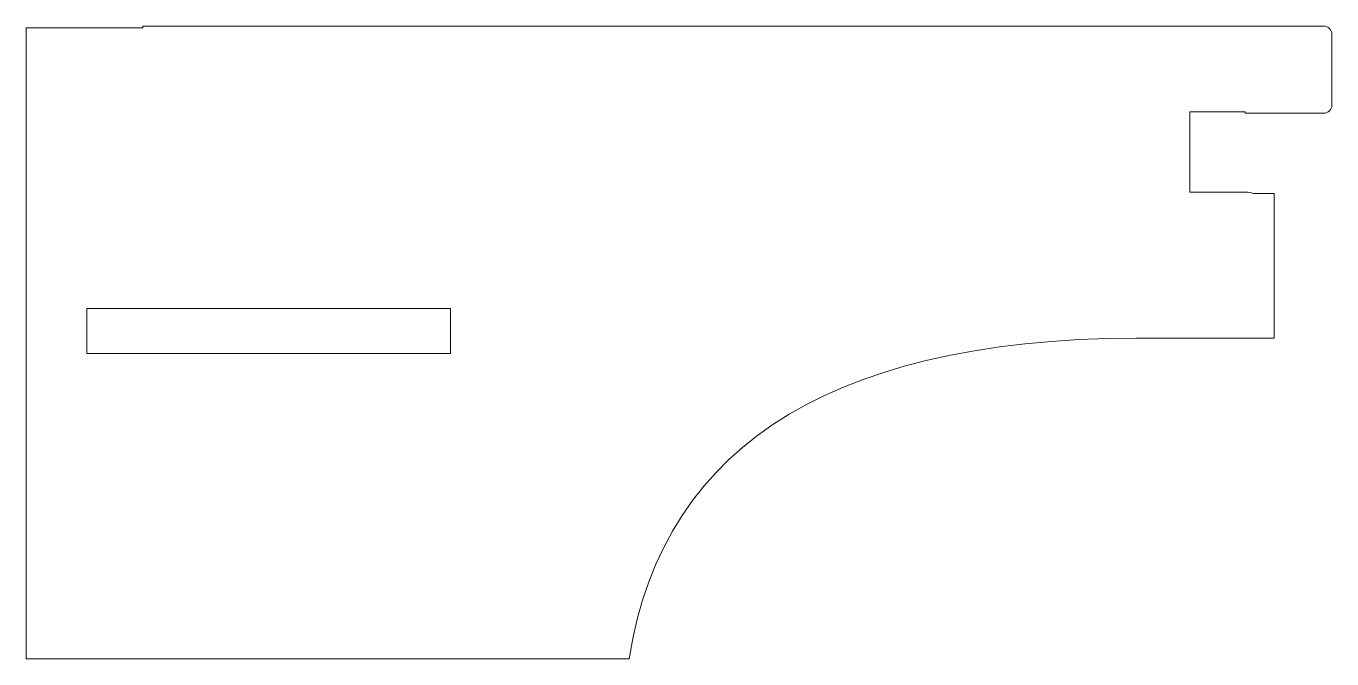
# Model space of a CAD drawing. Header units: millimetres. Extents: x -10 to 106, y 9 to 65.
import ezdxf

# ---------------------------------------------------------------- set-up
doc = ezdxf.new("R2010")
doc.units = ezdxf.units.MM
doc.header["$MEASUREMENT"] = 0
doc.layers.add('ExitRampCradle', color=7, linetype='Continuous')

msp = doc.modelspace()

# ---------------------------------------------------------------- linework, layer by layer
at = {"layer": 'ExitRampCradle', "color": 22, "lineweight": 9}
msp.add_open_spline([(-9.8939, 8.934), (-9.8939, 8.934), (-9.8939, 65.0217), (-9.8939, 65.0217), (-9.8939, 65.0217), (-9.8939, 65.0217), (0.4751, 65.0217), (0.4751, 65.0217), (0.4751, 65.0217), (0.4751, 65.0217), (0.4751, 65.184), (0.4751, 65.184), (0.4751, 65.184), (0.4751, 65.184), (81.7344, 65.184), (81.7344, 65.184), (81.7344, 65.184), (81.7344, 65.184), (87.2278, 65.184), (87.2278, 65.184), (87.2278, 65.184), (87.2278, 65.184), (105.5104, 65.184), (105.5104, 65.184), (105.5104, 65.184), (105.9158, 65.184), (106.2474, 64.8524), (106.2474, 64.447), (106.2474, 64.447), (106.2474, 64.447), (106.2474, 58.171), (106.2474, 58.171), (106.2474, 58.171), (106.2474, 57.7656), (105.9158, 57.434), (105.5104, 57.434), (105.5104, 57.434), (105.5104, 57.434), (98.5457, 57.434), (98.5457, 57.434), (98.5457, 57.434), (98.5457, 57.434), (98.5457, 57.559), (98.5457, 57.559), (98.5457, 57.559), (98.5457, 57.559), (93.6184, 57.559), (93.6184, 57.559), (93.6184, 57.559), (93.6184, 57.559), (93.6184, 50.438), (93.6184, 50.438), (93.6184, 50.438), (93.6184, 50.438), (98.4144, 50.438), (98.4144, 50.438), (98.4144, 50.438), (98.4144, 50.438), (98.5457, 50.438), (98.5457, 50.438), (98.5457, 50.438), (98.8067, 50.438), (99.0521, 50.391), (99.2639, 50.309), (99.2639, 50.309), (99.2639, 50.309), (101.1184, 50.309), (101.1184, 50.309), (101.1184, 50.309), (101.1184, 50.309), (101.1184, 37.434), (101.1184, 37.434), (101.1184, 37.434), (101.1184, 37.434), (96.5684, 37.434), (96.5684, 37.434), (96.5684, 37.434), (96.5684, 37.434), (96.5684, 37.438), (96.5684, 37.438), (96.5684, 37.438), (96.5684, 37.438), (91.4894, 37.438), (91.4894, 37.438), (91.4894, 37.438), (62.7393, 37.934), (46.8227, 28.4325), (43.7394, 8.934), (43.7394, 8.934), (43.7394, 8.934), (0.4751, 8.934), (0.4751, 8.934), (0.4751, 8.934), (0.4751, 8.934), (-9.8939, 8.934), (-9.8939, 8.934)], degree=3, knots=[0, 0, 0, 0, 0.04166667, 0.04166667, 0.04166667, 0.04166667, 0.08333333, 0.08333333, 0.08333333, 0.08333333, 0.125, 0.125, 0.125, 0.125, 0.16666667, 0.16666667, 0.16666667, 0.16666667, 0.20833333, 0.20833333, 0.20833333, 0.20833333, 0.25, 0.25, 0.25, 0.25, 0.29166667, 0.29166667, 0.29166667, 0.29166667, 0.33333333, 0.33333333, 0.33333333, 0.33333333, 0.375, 0.375, 0.375, 0.375, 0.41666667, 0.41666667, 0.41666667, 0.41666667, 0.45833333, 0.45833333, 0.45833333, 0.45833333, 0.5, 0.5, 0.5, 0.5, 0.54166667, 0.54166667, 0.54166667, 0.54166667, 0.58333333, 0.58333333, 0.58333333, 0.58333333, 0.625, 0.625, 0.625, 0.625, 0.66666667, 0.66666667, 0.66666667, 0.66666667, 0.70833333, 0.70833333, 0.70833333, 0.70833333, 0.75, 0.75, 0.75, 0.75, 0.79166667, 0.79166667, 0.79166667, 0.79166667, 0.83333333, 0.83333333, 0.83333333, 0.83333333, 0.875, 0.875, 0.875, 0.875, 0.91666667, 0.91666667, 0.91666667, 0.91666667, 0.95833333, 0.95833333, 0.95833333, 0.95833333, 1, 1, 1, 1], dxfattribs=at)
at = {"layer": 'ExitRampCradle', "color": 114, "lineweight": 9}
msp.add_open_spline([(-4.5035, 36.0697), (-4.5035, 36.0697), (-4.5035, 40.0697), (-4.5035, 40.0697), (-4.5035, 40.0697), (-4.5035, 40.0697), (27.8607, 40.0697), (27.8607, 40.0697), (27.8607, 40.0697), (27.8607, 40.0697), (27.8607, 36.0697), (27.8607, 36.0697), (27.8607, 36.0697), (27.8607, 36.0697), (-4.5035, 36.0697), (-4.5035, 36.0697)], degree=3, knots=[0, 0, 0, 0, 0.25, 0.25, 0.25, 0.25, 0.5, 0.5, 0.5, 0.5, 0.75, 0.75, 0.75, 0.75, 1, 1, 1, 1], dxfattribs=at)

doc.saveas('drawing.dxf')
